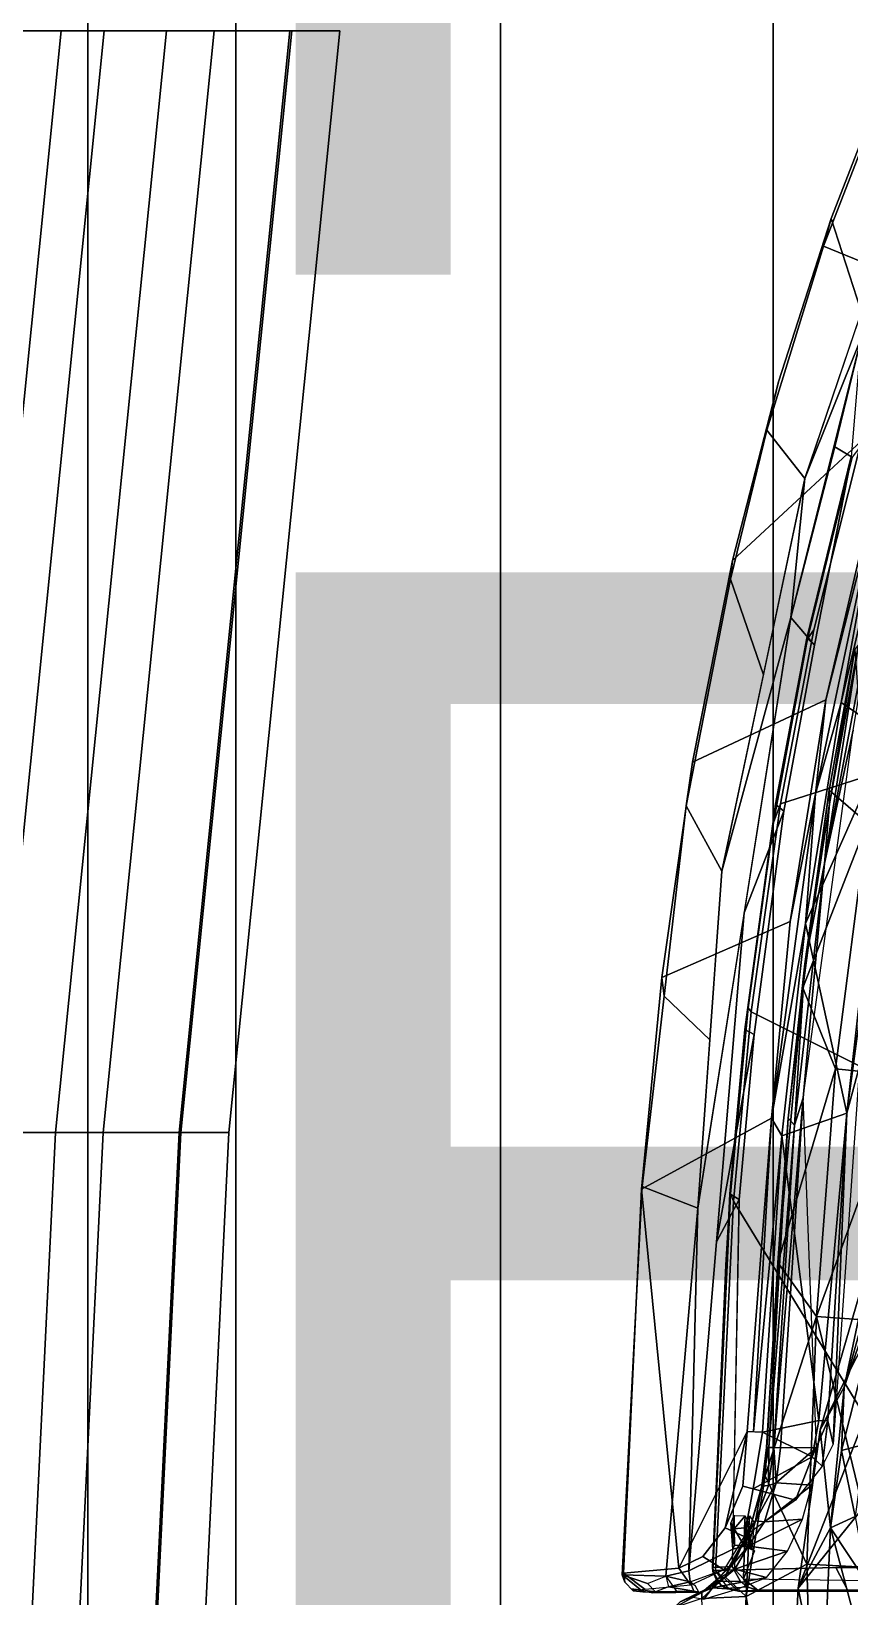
# Model space of a CAD drawing. Header units: inches. Extents: x -15.6 to 12, y -13.7 to 13.7.
# Drawn here: x -6.215 to -4.839, y 0.779 to 3.409 of the extents above; entities that cross this region are included whole.
import ezdxf

# ---------------------------------------------------------------- set-up
doc = ezdxf.new("R2010")
doc.units = ezdxf.units.IN
doc.header["$MEASUREMENT"] = 0
for name, color, linetype in [('SEAT-CHASSIS', 5, 'Continuous'), ('SEAT-FABRIC', 5, 'Continuous'), ('SEAT-FINISH', 7, 'Continuous'), ('SEAT-FRAME', 5, 'Continuous'), ('SEAT-PROD_NO', 7, 'Continuous')]:
    doc.layers.add(name, color=color, linetype=linetype)
doc.styles.get("Standard").update_dxf_attribs({"font": 'arial.ttf'})

msp = doc.modelspace()

# ---------------------------------------------------------------- linework, layer by layer
at = {"layer": 'SEAT-CHASSIS'}
for points in [[(-4.8831, 3.0474, 13.8466), (-4.7661, 3.349, 13.87), (-4.7675, 3.3589, 13.7502), (-4.8707, 3.0939, 13.7307)], [(-4.7945, 3.0115, 13.9244), (-4.7213, 3.2276, 13.9388), (-4.7661, 3.349, 13.87), (-4.8831, 3.0474, 13.8466)], [(-4.7657, 2.7704, 13.2715), (-4.8707, 3.0939, 13.7307), (-4.7675, 3.3589, 13.7502), (-4.6339, 3.171, 13.2902)], [(-4.8195, 2.8948, 13.9226), (-4.7213, 3.2276, 13.9388), (-4.9146, 2.6572, 13.9008)], [(-5.0363, 2.5198, 13.6971), (-4.9592, 2.8195, 13.7129), (-4.8707, 3.0939, 13.7307), (-4.7657, 2.7704, 13.2715)], [(-4.9592, 2.8195, 13.7129), (-4.9789, 2.7386, 13.8273), (-4.8831, 3.0474, 13.8466), (-4.8707, 3.0939, 13.7307)], [(-4.9789, 2.7386, 13.8273), (-4.9146, 2.6572, 13.9008), (-4.7945, 3.0115, 13.9244), (-4.8831, 3.0474, 13.8466)], [(-4.9146, 2.6572, 13.9008), (-4.9381, 2.424, 13.9001), (-4.8195, 2.8948, 13.9226)], [(-5.0398, 2.488, 13.8149), (-4.9789, 2.7386, 13.8273), (-4.9592, 2.8195, 13.7129), (-5.0363, 2.5198, 13.6971)], [(-4.8795, 2.2854, 13.2568), (-5.1037, 2.1807, 13.6832), (-5.0363, 2.5198, 13.6971), (-4.7657, 2.7704, 13.2715)], [(-4.786, 2.6545, 13.2542), (-4.8795, 2.2854, 13.2568), (-4.7657, 2.7704, 13.2715)], [(-4.74, 2.7639, 13.2506), (-4.7727, 2.2262, 13.2147), (-4.8535, 2.2809, 13.2365)], [(-4.8535, 2.2809, 13.2365), (-4.786, 2.6545, 13.2542), (-4.74, 2.7639, 13.2506)], [(-4.9844, 2.3275, 13.8862), (-4.9146, 2.6572, 13.9008), (-4.9789, 2.7386, 13.8273), (-5.0398, 2.488, 13.8149)], [(-4.9381, 2.424, 13.9001), (-4.9146, 2.6572, 13.9008), (-5.0543, 1.9978, 13.8715)], [(-4.8795, 2.2854, 13.2568), (-4.786, 2.6545, 13.2542), (-4.897, 2.1275, 13.241)], [(-4.897, 2.1275, 13.241), (-4.786, 2.6545, 13.2542), (-4.8535, 2.2809, 13.2365)], [(-5.1037, 2.1807, 13.6832), (-5.1141, 2.1076, 13.7997), (-5.0398, 2.488, 13.8149), (-5.0363, 2.5198, 13.6971)], [(-5.1141, 2.1076, 13.7997), (-5.0543, 1.9978, 13.8715), (-4.9844, 2.3275, 13.8862), (-5.0398, 2.488, 13.8149)], [(-4.9381, 2.424, 13.9001), (-5.0543, 1.9978, 13.8715), (-5.0948, 1.4314, 13.8695)], [(-5.1553, 1.8191, 13.6728), (-5.1037, 2.1807, 13.6832), (-4.8795, 2.2854, 13.2568), (-4.9395, 1.9133, 13.2504)], [(-4.8795, 2.2854, 13.2568), (-4.897, 2.1275, 13.241), (-4.9395, 1.9133, 13.2504)], [(-4.9135, 1.91, 13.2303), (-4.8535, 2.2809, 13.2365), (-4.7727, 2.2262, 13.2147)], [(-4.897, 2.1275, 13.241), (-4.8535, 2.2809, 13.2365), (-4.9135, 1.91, 13.2303)], [(-4.8441, 1.5913, 13.2024), (-4.9135, 1.91, 13.2303), (-4.7727, 2.2262, 13.2147)], [(-4.7784, 2.079, 13.2044), (-4.8441, 1.5913, 13.2024), (-4.7727, 2.2262, 13.2147)], [(-5.1512, 1.7877, 13.7923), (-5.1141, 2.1076, 13.7997), (-5.1037, 2.1807, 13.6832), (-5.1553, 1.8191, 13.6728)], [(-5.0745, 1.7146, 13.8705), (-5.0543, 1.9978, 13.8715), (-5.1141, 2.1076, 13.7997), (-5.1512, 1.7877, 13.7923)], [(-4.9706, 1.5829, 13.238), (-4.9395, 1.9133, 13.2504), (-4.897, 2.1275, 13.241)], [(-4.9135, 1.91, 13.2303), (-4.9706, 1.5829, 13.238), (-4.897, 2.1275, 13.241)], [(-4.7784, 2.079, 13.2044), (-4.8226, 1.6701, 13.1883), (-4.8441, 1.5913, 13.2024)], [(-5.0165, 1.9277, 13.8848), (-5.0948, 1.4314, 13.8695), (-5.1096, 0.8225, 13.8679)], [(-4.9706, 1.5829, 13.238), (-5.1896, 1.4635, 13.6659), (-5.1553, 1.8191, 13.6728), (-4.9395, 1.9133, 13.2504)], [(-4.9532, 1.553, 13.2274), (-4.9706, 1.5829, 13.238), (-4.9135, 1.91, 13.2303)], [(-4.8441, 1.5913, 13.2024), (-4.9532, 1.553, 13.2274), (-4.9135, 1.91, 13.2303)], [(-5.1896, 1.4635, 13.6659), (-5.1882, 1.4679, 13.7849), (-5.1512, 1.7877, 13.7923), (-5.1553, 1.8191, 13.6728)], [(-5.1882, 1.4679, 13.7849), (-5.0948, 1.4314, 13.8695), (-5.0745, 1.7146, 13.8705), (-5.1512, 1.7877, 13.7923)], [(-4.8226, 1.6701, 13.1883), (-4.8669, 1.0351, 13.1866), (-4.8441, 1.5913, 13.2024)], [(-5.1266, 0.8271, 13.4573), (-5.1896, 1.4635, 13.6659), (-4.9706, 1.5829, 13.238), (-5.0118, 1.0567, 13.2465)], [(-4.9706, 1.5829, 13.238), (-5.0009, 1.0562, 13.2337), (-5.0118, 1.0567, 13.2465)], [(-5.0009, 1.0562, 13.2337), (-4.9706, 1.5829, 13.238), (-4.9532, 1.553, 13.2274)], [(-4.8441, 1.5913, 13.2024), (-4.891, 1.0751, 13.2058), (-4.9532, 1.553, 13.2274)], [(-4.891, 1.0751, 13.2058), (-4.8441, 1.5913, 13.2024), (-4.8761, 1.0746, 13.199)], [(-4.8761, 1.0746, 13.199), (-4.8441, 1.5913, 13.2024), (-4.8669, 1.0351, 13.1866)], [(-4.9532, 1.553, 13.2274), (-4.9857, 1.0555, 13.2267), (-5.0009, 1.0562, 13.2337)], [(-4.9532, 1.553, 13.2274), (-4.891, 1.0751, 13.2058), (-4.9857, 1.0555, 13.2267)], [(-5.2219, 0.8158, 13.7688), (-5.1882, 1.4679, 13.7849), (-5.1896, 1.4635, 13.6659), (-5.2196, 0.8186, 13.6607)], [(-5.1484, 0.8134, 13.8493), (-5.0948, 1.4314, 13.8695), (-5.1882, 1.4679, 13.7849), (-5.2219, 0.8158, 13.7688)], [(-5.1266, 0.8271, 13.4573), (-5.2196, 0.8186, 13.6607), (-5.1896, 1.4635, 13.6659)], [(-5.0356, 0.859, 13.7814), (-5.0251, 1.4464, 13.8357), (-5.0631, 1.3751, 13.8763), (-5.1096, 0.8225, 13.8679)], [(-5.0948, 1.4314, 13.8695), (-5.1484, 0.8134, 13.8493), (-5.1096, 0.8225, 13.8679)], [(-5.1266, 0.8271, 13.4573), (-5.0118, 1.0567, 13.2465), (-5.0486, 0.8949, 13.3069), (-5.0862, 0.8466, 13.3773)], [(-5.0486, 0.8949, 13.3069), (-5.0118, 1.0567, 13.2465), (-5.0189, 0.9649, 13.2566)], [(-5.0189, 0.9649, 13.2566), (-5.0118, 1.0567, 13.2465), (-4.9857, 1.0555, 13.2267), (-5.0016, 0.9602, 13.2467)], [(-4.9857, 1.0555, 13.2267), (-4.9023, 1.0138, 13.2154), (-5.0016, 0.9602, 13.2467)], [(-4.9023, 1.0138, 13.2154), (-4.9857, 1.0555, 13.2267), (-4.891, 1.0751, 13.2058)], [(-4.9023, 1.0138, 13.2154), (-4.891, 1.0751, 13.2058), (-4.8761, 1.0746, 13.199)], [(-4.8857, 0.998, 13.2111), (-4.9023, 1.0138, 13.2154), (-4.8761, 1.0746, 13.199)], [(-4.8761, 1.0746, 13.199), (-4.8669, 1.0351, 13.1866), (-4.8857, 0.998, 13.2111)], [(-4.9023, 1.0138, 13.2154), (-4.9302, 0.9412, 13.2489), (-5.0016, 0.9602, 13.2467)], [(-4.8857, 0.998, 13.2111), (-4.9302, 0.9412, 13.2489), (-4.9023, 1.0138, 13.2154)], [(-5.0167, 0.8804, 13.2966), (-5.0486, 0.8949, 13.3069), (-5.0189, 0.9649, 13.2566), (-5.0016, 0.9602, 13.2467)], [(-4.9302, 0.9412, 13.2489), (-5.0167, 0.8804, 13.2966), (-5.0016, 0.9602, 13.2467)], [(-5.0862, 0.8466, 13.3773), (-5.0486, 0.8949, 13.3069), (-5.0167, 0.8804, 13.2966), (-5.0508, 0.8241, 13.373)], [(-5.0337, 0.8928, 13.7859), (-5.039, 0.9024, 13.7922), (-5.0337, 0.9157, 13.7884)], [(-5.039, 0.9024, 13.7922), (-5.0337, 0.8928, 13.7859), (-5.0331, 0.8653, 13.7803)], [(-5.0331, 0.8653, 13.7803), (-5.0356, 0.859, 13.7814), (-5.039, 0.9024, 13.7922)], [(-5.0337, 0.8928, 13.7859), (-5.0333, 0.9156, 13.7882), (-5.0153, 0.9151, 13.7811)], [(-5.0337, 0.8928, 13.7859), (-5.0153, 0.9151, 13.7811), (-5.0162, 0.8949, 13.7784)], [(-5.0162, 0.8949, 13.7784), (-5.016, 0.8639, 13.7699), (-5.0337, 0.8928, 13.7859)], [(-5.0118, 0.9075, 13.7801), (-5.0162, 0.8949, 13.7784), (-5.0153, 0.9151, 13.7811)], [(-5.016, 0.8639, 13.7699), (-5.0162, 0.8949, 13.7784), (-5.0118, 0.9075, 13.7801)], [(-5.0118, 0.9075, 13.7801), (-5.0127, 0.8678, 13.7707), (-5.016, 0.8639, 13.7699)], [(-5.0118, 0.9075, 13.7801), (-5.009, 0.894, 13.7779), (-5.0127, 0.8678, 13.7707)], [(-5.009, 0.894, 13.7779), (-5.0118, 0.9075, 13.7801), (-5.0076, 0.9148, 13.7812)], [(-5.009, 0.894, 13.7779), (-5.0076, 0.9148, 13.7812), (-5, 0.9036, 13.7854)], [(-5, 0.9036, 13.7854), (-5.0036, 0.8607, 13.7709), (-5.009, 0.894, 13.7779)], [(-5.0331, 0.8653, 13.7803), (-5.0337, 0.8928, 13.7859), (-5.016, 0.8639, 13.7699)], [(-5.009, 0.894, 13.7779), (-5.0036, 0.8607, 13.7709), (-5.0127, 0.8678, 13.7707)], [(-5.1064, 0.7986, 13.4737), (-5.1266, 0.8271, 13.4573), (-5.0862, 0.8466, 13.3773), (-5.0508, 0.8241, 13.373)], [(-5.0356, 0.859, 13.7814), (-5.1096, 0.8225, 13.8679), (-5.1077, 0.8039, 13.8632), (-5.0368, 0.8299, 13.7818)], [(-5.0179, 0.809, 13.77), (-5.0368, 0.8299, 13.7818), (-5.0356, 0.859, 13.7814), (-5.016, 0.8639, 13.7699)], [(-5.016, 0.8639, 13.7699), (-5.0356, 0.859, 13.7814), (-5.0331, 0.8653, 13.7803)], [(-5.0179, 0.809, 13.77), (-5.016, 0.8639, 13.7699), (-4.9993, 0.8559, 13.7713)], [(-5.0036, 0.8607, 13.7709), (-5.016, 0.8639, 13.7699), (-5.0127, 0.8678, 13.7707)], [(-5.016, 0.8639, 13.7699), (-5.0036, 0.8607, 13.7709), (-4.9993, 0.8559, 13.7713)], [(-5.2196, 0.8186, 13.6607), (-5.2172, 0.8035, 13.7143), (-5.2219, 0.8158, 13.7688), (-5.2196, 0.8186, 13.6607)], [(-5.2219, 0.8158, 13.7688), (-5.1794, 0.8012, 13.8119), (-5.1484, 0.8134, 13.8493), (-5.2219, 0.8158, 13.7688)], [(-5.2219, 0.8158, 13.7688), (-5.2172, 0.8035, 13.7143), (-5.2033, 0.789, 13.7135), (-5.1867, 0.7873, 13.7497)], [(-5.1656, 0.7871, 13.808), (-5.1794, 0.8012, 13.8119), (-5.2219, 0.8158, 13.7688), (-5.1867, 0.7873, 13.7497)], [(-5.2196, 0.8186, 13.6607), (-5.1266, 0.8271, 13.4573), (-5.1064, 0.7986, 13.4737), (-5.1829, 0.791, 13.663)], [(-5.2033, 0.789, 13.7135), (-5.2172, 0.8035, 13.7143), (-5.2196, 0.8186, 13.6607), (-5.1829, 0.791, 13.663)], [(-5.1484, 0.8134, 13.8493), (-5.1077, 0.8039, 13.8632), (-5.1096, 0.8225, 13.8679)], [(-5.1702, 0.7855, 13.7858), (-5.1656, 0.7871, 13.808), (-5.2065, 0.7924, 13.7612)], [(-5.1484, 0.8134, 13.8493), (-5.1292, 0.7868, 13.8235), (-5.1656, 0.7871, 13.808), (-5.1794, 0.8012, 13.8119)], [(-5.1016, 0.7884, 13.8478), (-5.1437, 0.7957, 13.8394), (-5.1656, 0.7871, 13.808)], [(-5.1437, 0.7957, 13.8394), (-5.1077, 0.8039, 13.8632), (-5.1484, 0.8134, 13.8493)], [(-5.1077, 0.8039, 13.8632), (-5.1437, 0.7957, 13.8394), (-5.1016, 0.7884, 13.8478)], [(-5.1702, 0.7855, 13.7858), (-5.0928, 0.7864, 13.839), (-5.1656, 0.7871, 13.808)], [(-5.0928, 0.7864, 13.839), (-5.1016, 0.7884, 13.8478), (-5.1656, 0.7871, 13.808)]]:
    msp.add_3dface(points, dxfattribs=at)
at = {"layer": 'SEAT-CHASSIS', "invisible_edges": 12}
for points in [[(-5.0986, 0.7966, 13.8565), (-5.1077, 0.8039, 13.8632), (-5.1016, 0.7884, 13.8478)], [(-5.1016, 0.7884, 13.8478), (-5.0928, 0.7864, 13.839), (-5.0986, 0.7966, 13.8565)]]:
    msp.add_3dface(points, dxfattribs=at)
at = {"layer": 'SEAT-FABRIC'}
for points in [[(-4.9682, -7.359, 18.1991), (-4.4663, -7.8949, 18.3444), (-4.4663, 7.8949, 18.3444), (-4.9682, 7.359, 18.1991)], [(-4.9682, -7.359, 18.1991), (-4.9682, 7.359, 18.1991), (-5.4261, 6.6279, 18.0299), (-5.4261, -6.6279, 18.0299)], [(-5.8711, -5.2618, 17.8643), (-5.4261, -6.6279, 18.0299), (-5.4261, 6.6279, 18.0299), (-5.8711, 5.2618, 17.8643)], [(-5.8711, -5.2618, 17.8643), (-5.8711, 5.2618, 17.8643), (-6.1203, 4.4558, 17.7516), (-6.1203, -4.4558, 17.7516)], [(-6.3411, -3.4092, 17.6369), (-6.1203, -4.4558, 17.7516), (-6.1203, 4.4558, 17.7516), (-6.3411, 3.4092, 17.6369)]]:
    msp.add_3dface(points, dxfattribs=at)
at = {"layer": 'SEAT-FRAME'}
for points in [[(-6.3516, 1.5585, 17.4546), (-6.1651, 3.4092, 17.5628), (-6.3411, 3.4092, 17.6369), (-6.5276, 1.5585, 17.5287)], [(-6.2794, 1.5585, 16.9488), (-6.4498, 1.5585, 16.96), (-6.2633, 3.4092, 17.0682), (-6.0929, 3.4092, 17.057)], [(-6.3516, 1.5585, 17.4546), (-5.9636, 1.5585, 17.1126), (-5.7771, 3.4092, 17.2207), (-6.1651, 3.4092, 17.5628)], [(-6.1746, 1.5585, 16.8139), (-6.2794, 1.5585, 16.9488), (-6.0929, 3.4092, 17.057), (-5.9881, 3.4092, 16.922)], [(-6.0943, 1.5585, 16.7148), (-6.1746, 1.5585, 16.8139), (-5.9881, 3.4092, 16.922), (-5.9078, 3.4092, 16.823)], [(-5.9668, 1.5585, 16.7141), (-6.0943, 1.5585, 16.7148), (-5.9078, 3.4092, 16.823), (-5.7803, 3.4092, 16.8222)], [(-5.8828, 1.5585, 16.9126), (-5.9668, 1.5585, 16.7141), (-5.7803, 3.4092, 16.8222), (-5.6963, 3.4092, 17.0208)], [(-5.9636, 1.5585, 17.1126), (-5.8828, 1.5585, 16.9126), (-5.6963, 3.4092, 17.0208), (-5.7771, 3.4092, 17.2207)], [(-4.8642, 2.7104, 13.9131), (-4.8195, 2.8948, 13.9226), (-4.9381, 2.424, 13.9001)], [(-4.8362, 2.694, 13.8757), (-4.8195, 2.8948, 13.9226), (-4.8642, 2.7104, 13.9131), (-4.8362, 2.694, 13.8757)], [(-4.9554, 2.1109, 13.9089), (-4.4823, 2.2622, 14.0427), (-4.8225, 2.7099, 13.9347), (-4.8996, 2.4033, 13.92)], [(-4.8984, 2.3775, 13.8628), (-4.8362, 2.694, 13.8757), (-4.8642, 2.7104, 13.9131), (-4.9381, 2.424, 13.9001)], [(-4.8225, 2.7099, 13.9347), (-4.8352, 2.6933, 13.9248), (-4.91, 2.3883, 13.9107), (-4.8996, 2.4033, 13.92)], [(-4.9116, 2.389, 13.9024), (-4.91, 2.3883, 13.9107), (-4.8352, 2.6933, 13.9248), (-4.8369, 2.6942, 13.9166)], [(-4.8369, 2.6942, 13.9166), (-4.8362, 2.694, 13.8757), (-4.8984, 2.3775, 13.8628), (-4.9116, 2.389, 13.9024)], [(-4.7815, 2.542, 13.2254), (-4.8816, 2.0107, 13.2137), (-4.8333, 2.2344, 13.2187)], [(-4.7815, 2.542, 13.2254), (-4.8246, 2.3781, 13.2147), (-4.8816, 2.0107, 13.2137)], [(-4.8984, 2.3775, 13.8628), (-4.9381, 2.424, 13.9001), (-5.0165, 1.9277, 13.8848), (-4.9501, 2.0987, 13.8507)], [(-4.9554, 2.1109, 13.9089), (-4.8996, 2.4033, 13.92), (-4.91, 2.3883, 13.9107), (-4.9676, 2.0795, 13.8989)], [(-4.9116, 2.389, 13.9024), (-4.9643, 2.1104, 13.8891), (-4.9676, 2.0795, 13.8989), (-4.91, 2.3883, 13.9107)], [(-4.9643, 2.1104, 13.8891), (-4.9116, 2.389, 13.9024), (-4.8984, 2.3775, 13.8628), (-4.9501, 2.0987, 13.8507)], [(-4.8246, 2.3781, 13.2147), (-4.8735, 2.1108, 13.209), (-4.8816, 2.0107, 13.2137)], [(-4.8739, 2.1339, 13.1962), (-4.8305, 2.3707, 13.2008), (-4.8099, 2.0792, 13.0625)], [(-4.8739, 2.1339, 13.1962), (-4.8735, 2.1108, 13.209), (-4.8305, 2.3707, 13.2008)], [(-4.8246, 2.3781, 13.2147), (-4.8305, 2.3707, 13.2008), (-4.8735, 2.1108, 13.209)], [(-4.5778, 1.548, 14.0382), (-4.4823, 2.2622, 14.0427), (-4.9554, 2.1109, 13.9089), (-5.005, 1.7613, 13.8979)], [(-4.9175, 1.6172, 13.2104), (-4.8333, 2.2344, 13.2187), (-4.8816, 2.0107, 13.2137)], [(-4.8739, 2.1339, 13.1962), (-4.8099, 2.0792, 13.0625), (-4.9181, 1.8016, 13.1836)], [(-4.8739, 2.1339, 13.1962), (-4.9181, 1.8016, 13.1836), (-4.9147, 1.842, 13.201)], [(-4.8735, 2.1108, 13.209), (-4.8739, 2.1339, 13.1962), (-4.9147, 1.842, 13.201)], [(-4.9643, 2.1104, 13.8891), (-5.0154, 1.7317, 13.8777), (-5.0101, 1.7682, 13.8897), (-4.9676, 2.0795, 13.8989)], [(-4.9643, 2.1104, 13.8891), (-4.9501, 2.0987, 13.8507), (-4.9998, 1.7233, 13.8398), (-5.0154, 1.7317, 13.8777)], [(-4.9554, 2.1109, 13.9089), (-4.9676, 2.0795, 13.8989), (-5.0101, 1.7682, 13.8897), (-5.005, 1.7613, 13.8979)], [(-4.8735, 2.1108, 13.209), (-4.9147, 1.842, 13.201), (-4.8816, 2.0107, 13.2137)], [(-4.9998, 1.7233, 13.8398), (-4.9501, 2.0987, 13.8507), (-5.0165, 1.9277, 13.8848), (-5.0631, 1.3751, 13.8763)], [(-4.8099, 2.0792, 13.0625), (-4.8631, 1.6655, 13.0596), (-4.9181, 1.8016, 13.1836)], [(-4.8631, 1.6655, 13.0596), (-4.8099, 2.0792, 13.0625), (-4.7473, 1.654, 12.869)], [(-4.9322, 1.5709, 13.2095), (-4.8816, 2.0107, 13.2137), (-4.9147, 1.842, 13.201)], [(-4.9322, 1.5709, 13.2095), (-4.9175, 1.6172, 13.2104), (-4.8816, 2.0107, 13.2137)], [(-4.9181, 1.8016, 13.1836), (-4.9429, 1.5831, 13.1976), (-4.9147, 1.842, 13.201)], [(-4.9147, 1.842, 13.201), (-4.9429, 1.5831, 13.1976), (-4.9322, 1.5709, 13.2095)], [(-4.9429, 1.5831, 13.1976), (-4.9181, 1.8016, 13.1836), (-4.96, 1.3404, 13.181)], [(-4.96, 1.3404, 13.181), (-4.9181, 1.8016, 13.1836), (-4.8631, 1.6655, 13.0596)], [(-5.0409, 1.4557, 13.8746), (-5.0398, 1.4555, 13.883), (-5.0101, 1.7682, 13.8897), (-5.0154, 1.7317, 13.8777)], [(-5.005, 1.7613, 13.8979), (-5.0101, 1.7682, 13.8897), (-5.0398, 1.4555, 13.883), (-5.0348, 1.4435, 13.8916)], [(-5.0348, 1.4435, 13.8916), (-4.658, 0.8278, 14.0301), (-4.5778, 1.548, 14.0382), (-5.005, 1.7613, 13.8979)], [(-4.9998, 1.7233, 13.8398), (-5.0631, 1.3751, 13.8763), (-5.0251, 1.4464, 13.8357), (-4.9998, 1.7233, 13.8398)], [(-5.0409, 1.4557, 13.8746), (-5.0154, 1.7317, 13.8777), (-4.9998, 1.7233, 13.8398), (-5.0251, 1.4464, 13.8357)], [(-4.8951, 1.2499, 13.0576), (-4.96, 1.3404, 13.181), (-4.8631, 1.6655, 13.0596)], [(-4.5837, 1.6668, 16.2916), (-4.926, 0.7933, 15.3142), (-4.693, 1.0816, 16.2749)], [(-4.5837, 1.6668, 16.2916), (-4.8888, 1.0591, 15.2969), (-4.926, 0.7933, 15.3142)], [(-4.8951, 1.2499, 13.0576), (-4.8631, 1.6655, 13.0596), (-4.7473, 1.654, 12.869)], [(-4.7966, 1.3778, 15.2948), (-4.8888, 1.0591, 15.2969), (-4.5837, 1.6668, 16.2916)], [(-4.7473, 1.654, 12.869), (-4.7776, 1.2412, 12.8675), (-4.8951, 1.2499, 13.0576)], [(-4.9555, 1.029, 13.2097), (-4.9175, 1.6172, 13.2104), (-4.9666, 1.0295, 13.2089)], [(-4.9666, 1.0295, 13.2089), (-4.9175, 1.6172, 13.2104), (-4.9322, 1.5709, 13.2095)], [(-4.8952, 1.0294, 13.1963), (-4.9175, 1.6172, 13.2104), (-4.9555, 1.029, 13.2097)], [(-4.9429, 1.5831, 13.1976), (-4.96, 1.3404, 13.181), (-4.9794, 1.0299, 13.1918)], [(-4.9794, 1.0299, 13.1918), (-4.9755, 1.0298, 13.2022), (-4.9429, 1.5831, 13.1976)], [(-4.9429, 1.5831, 13.1976), (-4.9755, 1.0298, 13.2022), (-4.9322, 1.5709, 13.2095)], [(-6.0398, 0, 17.0417), (-5.9636, 1.5585, 17.1126), (-6.3516, 1.5585, 17.4546), (-6.4278, 0, 17.3838)], [(-6.1746, 1.5585, 16.8139), (-6.2508, 0, 16.743), (-6.3556, 0, 16.8779), (-6.2794, 1.5585, 16.9488)], [(-6.0943, 1.5585, 16.7148), (-6.1705, 0, 16.644), (-6.2508, 0, 16.743), (-6.1746, 1.5585, 16.8139)], [(-5.9668, 1.5585, 16.7141), (-6.043, 0, 16.6432), (-6.1705, 0, 16.644), (-6.0943, 1.5585, 16.7148)], [(-5.959, 0, 16.8418), (-6.043, 0, 16.6432), (-5.9668, 1.5585, 16.7141), (-5.8828, 1.5585, 16.9126)], [(-6.0398, 0, 17.0417), (-5.959, 0, 16.8418), (-5.8828, 1.5585, 16.9126), (-5.9636, 1.5585, 17.1126)], [(-4.9755, 1.0298, 13.2022), (-4.9666, 1.0295, 13.2089), (-4.9322, 1.5709, 13.2095)], [(-5.0409, 1.4557, 13.8746), (-5.0699, 0.8282, 13.8619), (-5.0696, 0.8213, 13.8775), (-5.0398, 1.4555, 13.883)], [(-5.0409, 1.4557, 13.8746), (-5.048, 1.336, 13.8672), (-5.0699, 0.8282, 13.8619), (-5.0409, 1.4557, 13.8746)], [(-5.0409, 1.4557, 13.8746), (-5.0251, 1.4464, 13.8357), (-5.0368, 0.8299, 13.7818), (-5.0699, 0.8282, 13.8619)], [(-5.0647, 0.8228, 13.8846), (-5.0348, 1.4435, 13.8916), (-5.0398, 1.4555, 13.883), (-5.0696, 0.8213, 13.8775)], [(-4.658, 0.8278, 14.0301), (-5.0348, 1.4435, 13.8916), (-5.0647, 0.8228, 13.8846), (-4.8629, 0.828, 13.9677)], [(-4.8489, 1.1308, 15.1468), (-4.8888, 1.0591, 15.2969), (-4.7966, 1.3778, 15.2948)], [(-4.8531, 1.0246, 15.1038), (-4.8489, 1.1308, 15.1468), (-4.763, 1.3781, 15.1195)], [(-4.763, 1.3781, 15.1195), (-4.8135, 1.035, 15.0904), (-4.8531, 1.0246, 15.1038)], [(-4.78, 1.3774, 15.1602), (-4.763, 1.3781, 15.1195), (-4.8489, 1.1308, 15.1468)], [(-4.8489, 1.1308, 15.1468), (-4.7966, 1.3778, 15.2948), (-4.78, 1.3774, 15.1602)], [(-4.9813, 0.9818, 13.1851), (-4.96, 1.3404, 13.181), (-4.8951, 1.2499, 13.0576)], [(-4.96, 1.3404, 13.181), (-4.9813, 0.9818, 13.1851), (-4.9794, 1.0299, 13.1918)], [(-4.8951, 1.2499, 13.0576), (-4.9115, 0.8334, 13.0563), (-4.9813, 0.9818, 13.1851)], [(-4.9115, 0.8334, 13.0563), (-4.8951, 1.2499, 13.0576), (-4.7928, 0.8276, 12.8663)], [(-4.8951, 1.2499, 13.0576), (-4.7776, 1.2412, 12.8675), (-4.7928, 0.8276, 12.8663)], [(-4.8714, 0.8947, 15.0874), (-4.8888, 1.0591, 15.2969), (-4.8489, 1.1308, 15.1468)], [(-4.8489, 1.1308, 15.1468), (-4.8531, 1.0246, 15.1038), (-4.8714, 0.8947, 15.0874)], [(-4.926, 0.7933, 15.3142), (-4.9633, 0.0686, 15.3097), (-4.693, 1.0816, 16.2749)], [(-4.693, 1.0816, 16.2749), (-4.9633, 0.0686, 15.3097), (-4.7508, 0.6119, 16.2609)], [(-4.8714, 0.8947, 15.0874), (-4.926, 0.7933, 15.3142), (-4.8888, 1.0591, 15.2969)], [(-4.9871, 0.9647, 13.2061), (-4.9755, 1.0298, 13.2022), (-4.9794, 1.0299, 13.1918)], [(-4.9871, 0.9647, 13.2061), (-4.9794, 1.0299, 13.1918), (-4.9813, 0.9818, 13.1851)], [(-4.9755, 1.0298, 13.2022), (-4.9871, 0.9647, 13.2061), (-4.9759, 0.9656, 13.2182)], [(-4.9759, 0.9656, 13.2182), (-4.9666, 1.0295, 13.2089), (-4.9755, 1.0298, 13.2022)], [(-4.9759, 0.9656, 13.2182), (-4.9627, 0.9703, 13.2177), (-4.9666, 1.0295, 13.2089)], [(-4.9555, 1.029, 13.2097), (-4.9666, 1.0295, 13.2089), (-4.9627, 0.9703, 13.2177)], [(-4.903, 0.9665, 13.2059), (-4.8952, 1.0294, 13.1963), (-4.9627, 0.9703, 13.2177)], [(-4.9627, 0.9703, 13.2177), (-4.8952, 1.0294, 13.1963), (-4.9555, 1.029, 13.2097)], [(-4.83, 0.9138, 15.0503), (-4.8531, 1.0246, 15.1038), (-4.8135, 1.035, 15.0904)], [(-4.8714, 0.8947, 15.0874), (-4.8531, 1.0246, 15.1038), (-4.83, 0.9138, 15.0503)], [(-4.9813, 0.9818, 13.1851), (-4.9115, 0.8334, 13.0563), (-5.0133, 0.7795, 13.2322)], [(-5.0085, 0.8891, 13.2315), (-4.9813, 0.9818, 13.1851), (-5.0133, 0.7795, 13.2322)], [(-4.9813, 0.9818, 13.1851), (-5.0085, 0.8891, 13.2315), (-4.9871, 0.9647, 13.2061)], [(-4.9871, 0.9647, 13.2061), (-5.0085, 0.8891, 13.2315), (-4.9977, 0.9066, 13.2415)], [(-4.9977, 0.9066, 13.2415), (-4.9827, 0.905, 13.2461), (-4.9627, 0.9703, 13.2177)], [(-4.9759, 0.9656, 13.2182), (-4.9977, 0.9066, 13.2415), (-4.9627, 0.9703, 13.2177)], [(-4.9871, 0.9647, 13.2061), (-4.9977, 0.9066, 13.2415), (-4.9759, 0.9656, 13.2182)], [(-4.9627, 0.9703, 13.2177), (-4.9827, 0.905, 13.2461), (-4.903, 0.9665, 13.2059)], [(-4.9827, 0.905, 13.2461), (-4.9187, 0.9092, 13.2303), (-4.903, 0.9665, 13.2059)], [(-4.9977, 0.9066, 13.2415), (-5.0209, 0.8649, 13.2613), (-5.0099, 0.8638, 13.277)], [(-5.0209, 0.8649, 13.2613), (-4.9977, 0.9066, 13.2415), (-5.0085, 0.8891, 13.2315)], [(-5.0099, 0.8638, 13.277), (-4.9438, 0.8553, 13.273), (-4.9187, 0.9092, 13.2303)], [(-4.9827, 0.905, 13.2461), (-5.0099, 0.8638, 13.277), (-4.9187, 0.9092, 13.2303)], [(-4.9977, 0.9066, 13.2415), (-5.0099, 0.8638, 13.277), (-4.9827, 0.905, 13.2461)], [(-4.8714, 0.8947, 15.0874), (-4.8853, 0.5913, 15.1036), (-4.926, 0.7933, 15.3142)], [(-4.8853, 0.5913, 15.1036), (-4.8714, 0.8947, 15.0874), (-4.8158, 0.6845, 14.9104)], [(-4.8087, 0.8, 14.9807), (-4.8714, 0.8947, 15.0874), (-4.83, 0.9138, 15.0503)], [(-4.8158, 0.6845, 14.9104), (-4.8714, 0.8947, 15.0874), (-4.8087, 0.8, 14.9807)], [(-5.0487, 0.8121, 13.2998), (-5.0085, 0.8891, 13.2315), (-5.0133, 0.7795, 13.2322)], [(-5.0411, 0.8316, 13.2934), (-5.0085, 0.8891, 13.2315), (-5.0487, 0.8121, 13.2998)], [(-5.0411, 0.8316, 13.2934), (-5.0209, 0.8649, 13.2613), (-5.0085, 0.8891, 13.2315)], [(-5.0411, 0.8316, 13.2934), (-5.0328, 0.8365, 13.3042), (-5.0209, 0.8649, 13.2613)], [(-5.0328, 0.8365, 13.3042), (-5.0099, 0.8638, 13.277), (-5.0209, 0.8649, 13.2613)], [(-5.0327, 0.8253, 13.3252), (-5.0099, 0.8638, 13.277), (-5.0328, 0.8365, 13.3042)], [(-5.0099, 0.8638, 13.277), (-5.0327, 0.8253, 13.3252), (-4.9438, 0.8553, 13.273)], [(-4.9793, 0.811, 13.337), (-4.9438, 0.8553, 13.273), (-5.0327, 0.8253, 13.3252)], [(-5.07, 0.7938, 13.3903), (-4.9793, 0.811, 13.337), (-5.0327, 0.8253, 13.3252)], [(-5.07, 0.7938, 13.3903), (-5.0327, 0.8253, 13.3252), (-5.0605, 0.8094, 13.3414)], [(-5.0699, 0.8282, 13.8619), (-5.0368, 0.8299, 13.7818), (-5.0231, 0.8048, 13.7729), (-5.0619, 0.8047, 13.8616)], [(-5.0699, 0.8282, 13.8619), (-5.0619, 0.8047, 13.8616), (-5.0696, 0.8213, 13.8775)], [(-5.0647, 0.8228, 13.8846), (-5.0696, 0.8213, 13.8775), (-5.0555, 0.7973, 13.8705), (-5.0438, 0.7936, 13.8738)], [(-5.0481, 0.7936, 13.8605), (-5.0555, 0.7973, 13.8705), (-5.0696, 0.8213, 13.8775), (-5.0619, 0.8047, 13.8616)], [(-5.0647, 0.8228, 13.8846), (-5.0262, 0.7882, 13.859), (-4.8417, 0.7881, 13.9326), (-4.8629, 0.828, 13.9677)], [(-5.0605, 0.8094, 13.3414), (-5.0327, 0.8253, 13.3252), (-5.0328, 0.8365, 13.3042)], [(-5.0605, 0.8094, 13.3414), (-5.0328, 0.8365, 13.3042), (-5.0411, 0.8316, 13.2934)], [(-5.0487, 0.8121, 13.2998), (-5.0605, 0.8094, 13.3414), (-5.0411, 0.8316, 13.2934)], [(-5.0125, 0.7954, 13.7749), (-5.0231, 0.8048, 13.7729), (-5.0368, 0.8299, 13.7818), (-5.0179, 0.809, 13.77)], [(-4.9115, 0.8334, 13.0563), (-4.8886, 0, 13.0058), (-5.0133, 0.7795, 13.2322)], [(-4.9115, 0.8334, 13.0563), (-4.7928, 0.8276, 12.8663), (-4.8886, 0, 13.0058)], [(-4.8886, 0, 13.0058), (-4.7928, 0.8276, 12.8663), (-4.7101, 0, 12.7351)], [(-4.8417, 0.7881, 13.9326), (-4.6533, 0.7881, 13.9898), (-4.658, 0.8278, 14.0301), (-4.8629, 0.828, 13.9677)], [(-5.0775, 0.7936, 13.3863), (-5.0879, 0.7862, 13.3824), (-5.1243, 0.7706, 13.4587)], [(-5.1243, 0.7706, 13.4587), (-5.106, 0.7785, 13.4571), (-5.0775, 0.7936, 13.3863)], [(-5.0847, 0.7748, 13.5039), (-5.07, 0.7938, 13.3903), (-5.106, 0.7785, 13.4571)], [(-5.106, 0.7785, 13.4571), (-5.07, 0.7938, 13.3903), (-5.0775, 0.7936, 13.3863)], [(-5.0881, 0.7758, 13.3745), (-5.0487, 0.8121, 13.2998), (-5.0133, 0.7795, 13.2322)], [(-5.0487, 0.8121, 13.2998), (-5.0881, 0.7758, 13.3745), (-5.0879, 0.7862, 13.3824)], [(-5.0879, 0.7862, 13.3824), (-5.0605, 0.8094, 13.3414), (-5.0487, 0.8121, 13.2998)], [(-5.0879, 0.7862, 13.3824), (-5.0775, 0.7936, 13.3863), (-5.0605, 0.8094, 13.3414)], [(-5.0309, 0.7912, 13.3917), (-5.07, 0.7938, 13.3903), (-5.0847, 0.7748, 13.5039)], [(-5.0605, 0.8094, 13.3414), (-5.0775, 0.7936, 13.3863), (-5.07, 0.7938, 13.3903)], [(-5.07, 0.7938, 13.3903), (-5.0304, 0.7912, 13.3918), (-4.9793, 0.811, 13.337)], [(-5.0231, 0.8048, 13.7729), (-5.0619, 0.8047, 13.8616), (-5.0481, 0.7936, 13.8605), (-5.0125, 0.7954, 13.7749)], [(-5.0262, 0.7882, 13.859), (-5.0438, 0.7936, 13.8738), (-5.0555, 0.7973, 13.8705)], [(-5.0555, 0.7973, 13.8705), (-5.0481, 0.7936, 13.8605), (-5.0262, 0.7882, 13.859)], [(-5.0481, 0.7936, 13.8605), (-5.0125, 0.7954, 13.7749), (-4.9939, 0.7898, 13.7814), (-5.0262, 0.7882, 13.859)], [(-4.8417, 0.7881, 13.9326), (-5.0262, 0.7882, 13.859), (-4.9939, 0.7898, 13.7814), (-4.2884, 0.7923, 13.8401)], [(-4.9939, 0.7898, 13.7814), (-5.0125, 0.7954, 13.7749), (-5.0179, 0.809, 13.77), (-4.9939, 0.7898, 13.7814)], [(-5.0179, 0.809, 13.77), (-4.2869, 0.7994, 13.8308), (-4.2884, 0.7923, 13.8401), (-4.9939, 0.7898, 13.7814)], [(-4.9633, 0.0686, 15.3097), (-4.926, 0.7933, 15.3142), (-4.8853, 0.5913, 15.1036)], [(-4.2884, 0.7923, 13.8401), (-4.6533, 0.7881, 13.9898), (-4.8417, 0.7881, 13.9326), (-4.565, 0.7902, 13.8863)], [(-5.135, 0.7602, 13.4691), (-5.0879, 0.7862, 13.3824), (-5.0881, 0.7758, 13.3745)], [(-5.135, 0.7602, 13.4691), (-5.1243, 0.7706, 13.4587), (-5.0879, 0.7862, 13.3824)], [(-5.0881, 0.7758, 13.3745), (-5.0133, 0.7795, 13.2322), (-5.0496, 0, 13.2872)], [(-4.8886, 0, 13.0058), (-5.0496, 0, 13.2872), (-5.0133, 0.7795, 13.2322)]]:
    msp.add_3dface(points, dxfattribs=at)

# ---------------------------------------------------------------- texts
at = {"layer": 'SEAT-FINISH'}
msp.add_attdef('FINISH', (-6, 0.5), '', height=2, dxfattribs=at)
at = {"layer": 'SEAT-PROD_NO', "flags": 8}
msp.add_attdef('PROD_NO', (-6, 3), 'AER1C23PF', height=2, dxfattribs=at)

doc.saveas('drawing.dxf')
